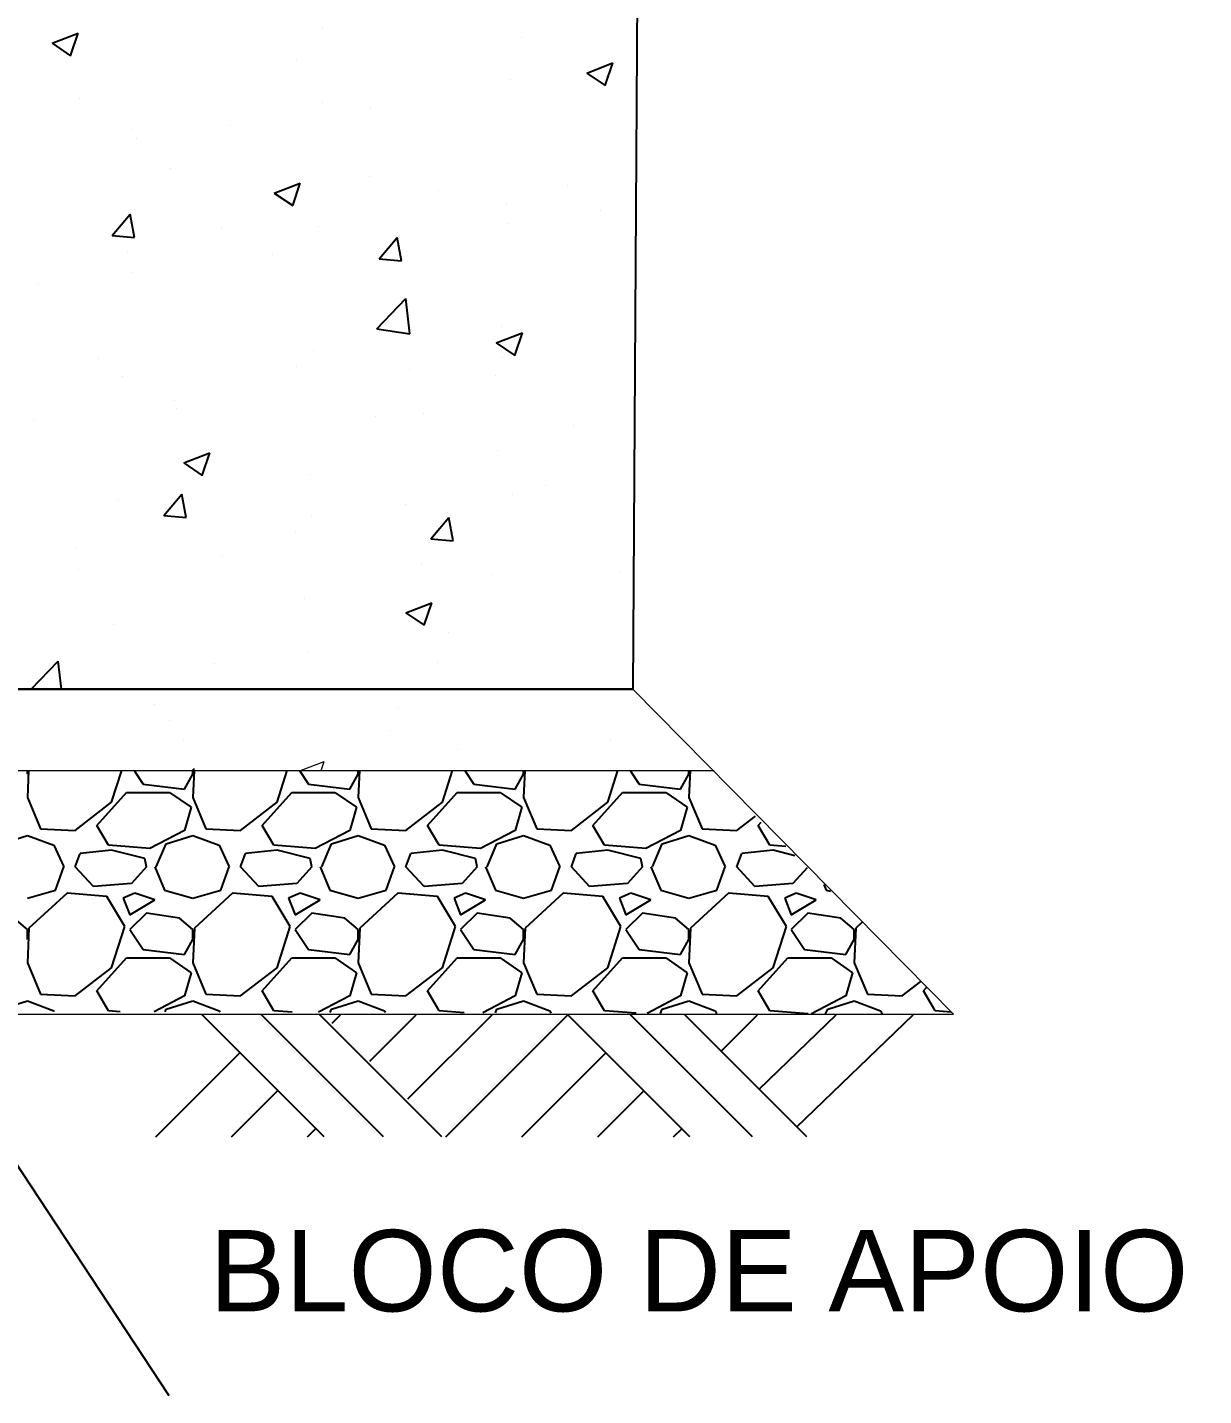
# Model space of a CAD drawing. Extents: x -160 to 364724, y -100 to 7353297.
# Drawn here: x 362169.33 to 362183.78, y 7349188.39 to 7349205.2 of the extents above; entities that cross this region are included whole.
import ezdxf

# ---------------------------------------------------------------- set-up
doc = ezdxf.new("R2010")
doc.units = 0
doc.header["$LTSCALE"] = 5
for name, color, linetype in [('01-CONTINUA', 1, 'Continuous'), ('GER-SIMBOLOS', 1, 'Continuous'), ('HACHURAS', 1, 'Continuous'), ('PAREDE CONCRETO CORTE', 5, 'Continuous'), ('SANC_COTAS', 1, 'Continuous'), ('VEGETAÇÃO', 7, 'Continuous')]:
    doc.layers.add(name, color=color, linetype=linetype)
doc.styles.add('R-80', font='arial.ttf')
doc.dimstyles.new('LEADER - 25', dxfattribs={"dimscale": 0.025, "dimtxt": 2, "dimasz": 1.5, "dimexe": 2, "dimexo": 1, "dimgap": 1, "dimtad": 1, "dimzin": 0, "dimtxsty": 'R-80', "dimcen": 0, "dimdle": 2, "dimclrd": 1, "dimclre": 1, "dimclrt": 2, "dimadec": 0, "dimazin": 0, "dimtfac": 0.5, "dimtmove": 2, "dimatfit": 3, "dimfxl": 1, "dimtolj": 1, "dimtzin": 0, "dimarcsym": 0})

msp = doc.modelspace()

# ---------------------------------------------------------------- linework, layer by layer
at = {"layer": '01-CONTINUA', "color": 9, "linetype": 'Continuous'}
for p, q in [((362169.341, 7349196.066), (362169.325, 7349195.737)), ((362169.325, 7349196.022), (362169.325, 7349196.066)), ((362170.361, 7349195.676), (362170.486, 7349196.066)), ((362170.636, 7349196.066), (362170.747, 7349195.9)), ((362171.255, 7349195.839), (362171.357, 7349196.022)), ((362171.373, 7349196.066), (362171.357, 7349195.737)), ((362171.357, 7349196.022), (362171.357, 7349196.066)), ((362172.393, 7349195.676), (362172.518, 7349196.066)), ((362172.668, 7349196.066), (362172.779, 7349195.9)), ((362173.287, 7349195.839), (362173.389, 7349196.022)), ((362173.405, 7349196.066), (362173.389, 7349195.737)), ((362173.389, 7349196.022), (362173.389, 7349196.066)), ((362174.425, 7349195.676), (362174.55, 7349196.066)), ((362174.7, 7349196.066), (362174.811, 7349195.9)), ((362175.319, 7349195.839), (362175.421, 7349196.022)), ((362175.437, 7349196.066), (362175.421, 7349195.737)), ((362175.421, 7349196.022), (362175.421, 7349196.066)), ((362176.457, 7349195.676), (362176.582, 7349196.066)), ((362176.732, 7349196.066), (362176.843, 7349195.9)), ((362177.351, 7349195.839), (362177.453, 7349196.022)), ((362177.469, 7349196.066), (362177.453, 7349195.737)), ((362177.453, 7349196.022), (362177.453, 7349196.066)), ((362170.179, 7349195.392), (362170.544, 7349195.798)), ((362170.544, 7349195.798), (362171.073, 7349195.798)), ((362170.747, 7349195.9), (362171.255, 7349195.839)), ((362171.073, 7349195.798), (362171.337, 7349195.615)), ((362172.211, 7349195.392), (362172.576, 7349195.798)), ((362172.576, 7349195.798), (362173.105, 7349195.798)), ((362172.779, 7349195.9), (362173.287, 7349195.839)), ((362173.105, 7349195.798), (362173.369, 7349195.615)), ((362174.243, 7349195.392), (362174.608, 7349195.798)), ((362174.608, 7349195.798), (362175.137, 7349195.798)), ((362174.811, 7349195.9), (362175.319, 7349195.839)), ((362175.137, 7349195.798), (362175.401, 7349195.615)), ((362176.275, 7349195.392), (362176.64, 7349195.798)), ((362176.64, 7349195.798), (362177.169, 7349195.798)), ((362176.843, 7349195.9), (362177.351, 7349195.839)), ((362177.169, 7349195.798), (362177.433, 7349195.615)), ((362169.325, 7349195.737), (362169.488, 7349195.351)), ((362169.914, 7349195.331), (362170.361, 7349195.676)), ((362171.337, 7349195.615), (362171.255, 7349195.331)), ((362171.357, 7349195.737), (362171.52, 7349195.351)), ((362171.946, 7349195.331), (362172.393, 7349195.676)), ((362173.369, 7349195.615), (362173.287, 7349195.331)), ((362173.389, 7349195.737), (362173.552, 7349195.351)), ((362173.978, 7349195.331), (362174.425, 7349195.676)), ((362175.401, 7349195.615), (362175.319, 7349195.331)), ((362175.421, 7349195.737), (362175.584, 7349195.351)), ((362176.01, 7349195.331), (362176.457, 7349195.676)), ((362177.433, 7349195.615), (362177.351, 7349195.331)), ((362177.453, 7349195.737), (362177.616, 7349195.351)), ((362178.042, 7349195.331), (362178.271, 7349195.507)), ((362169.488, 7349195.351), (362169.914, 7349195.331)), ((362170.321, 7349195.148), (362170.179, 7349195.392)), ((362171.255, 7349195.331), (362170.829, 7349195.107)), ((362171.52, 7349195.351), (362171.946, 7349195.331)), ((362172.353, 7349195.148), (362172.211, 7349195.392)), ((362173.287, 7349195.331), (362172.861, 7349195.107)), ((362173.552, 7349195.351), (362173.978, 7349195.331)), ((362174.385, 7349195.148), (362174.243, 7349195.392)), ((362175.319, 7349195.331), (362174.893, 7349195.107)), ((362175.584, 7349195.351), (362176.01, 7349195.331)), ((362176.417, 7349195.148), (362176.275, 7349195.392)), ((362177.351, 7349195.331), (362176.925, 7349195.107)), ((362177.616, 7349195.351), (362178.042, 7349195.331)), ((362178.307, 7349195.392), (362178.344, 7349195.433)), ((362178.449, 7349195.148), (362178.307, 7349195.392)), ((362169, 7349195.168), (362169.325, 7349195.27)), ((362169.325, 7349195.27), (362169.65, 7349195.148)), ((362169.65, 7349195.148), (362169.772, 7349194.884)), ((362170.829, 7349195.107), (362170.321, 7349195.148)), ((362170.91, 7349194.884), (362171.032, 7349195.168)), ((362171.032, 7349195.168), (362171.357, 7349195.27)), ((362171.357, 7349195.27), (362171.682, 7349195.148)), ((362171.682, 7349195.148), (362171.804, 7349194.884)), ((362172.861, 7349195.107), (362172.353, 7349195.148)), ((362172.942, 7349194.884), (362173.064, 7349195.168)), ((362173.064, 7349195.168), (362173.389, 7349195.27)), ((362173.389, 7349195.27), (362173.714, 7349195.148)), ((362173.714, 7349195.148), (362173.836, 7349194.884)), ((362174.893, 7349195.107), (362174.385, 7349195.148)), ((362174.974, 7349194.884), (362175.096, 7349195.168)), ((362175.096, 7349195.168), (362175.421, 7349195.27)), ((362175.421, 7349195.27), (362175.746, 7349195.148)), ((362175.746, 7349195.148), (362175.868, 7349194.884)), ((362176.925, 7349195.107), (362176.417, 7349195.148)), ((362177.006, 7349194.884), (362177.128, 7349195.168)), ((362177.128, 7349195.168), (362177.453, 7349195.27)), ((362177.453, 7349195.27), (362177.778, 7349195.148)), ((362177.778, 7349195.148), (362177.9, 7349194.884)), ((362178.645, 7349195.132), (362178.449, 7349195.148)), ((362169.914, 7349194.884), (362169.975, 7349195.046)), ((362170.361, 7349195.087), (362169.975, 7349195.046)), ((362170.768, 7349194.985), (362170.361, 7349195.087)), ((362170.788, 7349194.884), (362170.768, 7349194.985)), ((362171.946, 7349194.884), (362172.007, 7349195.046)), ((362172.393, 7349195.087), (362172.007, 7349195.046)), ((362172.8, 7349194.985), (362172.393, 7349195.087)), ((362172.82, 7349194.884), (362172.8, 7349194.985)), ((362173.978, 7349194.884), (362174.039, 7349195.046)), ((362174.425, 7349195.087), (362174.039, 7349195.046)), ((362174.832, 7349194.985), (362174.425, 7349195.087)), ((362174.852, 7349194.884), (362174.832, 7349194.985)), ((362176.01, 7349194.884), (362176.071, 7349195.046)), ((362176.457, 7349195.087), (362176.071, 7349195.046)), ((362176.864, 7349194.985), (362176.457, 7349195.087)), ((362176.884, 7349194.884), (362176.864, 7349194.985)), ((362178.042, 7349194.884), (362178.103, 7349195.046)), ((362178.489, 7349195.087), (362178.103, 7349195.046)), ((362178.758, 7349195.02), (362178.489, 7349195.087)), ((362169.671, 7349194.599), (362169.772, 7349194.884)), ((362170.138, 7349194.64), (362169.914, 7349194.884)), ((362170.788, 7349194.884), (362170.605, 7349194.68)), ((362170.89, 7349194.884), (362171.012, 7349194.599)), ((362171.703, 7349194.599), (362171.804, 7349194.884)), ((362172.17, 7349194.64), (362171.946, 7349194.884)), ((362172.82, 7349194.884), (362172.637, 7349194.68)), ((362172.922, 7349194.884), (362173.044, 7349194.599)), ((362173.735, 7349194.599), (362173.836, 7349194.884)), ((362174.202, 7349194.64), (362173.978, 7349194.884)), ((362174.852, 7349194.884), (362174.669, 7349194.68)), ((362174.954, 7349194.884), (362175.076, 7349194.599)), ((362175.767, 7349194.599), (362175.868, 7349194.884)), ((362176.234, 7349194.64), (362176.01, 7349194.884)), ((362176.884, 7349194.884), (362176.701, 7349194.68)), ((362176.986, 7349194.884), (362177.108, 7349194.599)), ((362177.799, 7349194.599), (362177.9, 7349194.884)), ((362178.266, 7349194.64), (362178.042, 7349194.884)), ((362178.906, 7349194.872), (362178.733, 7349194.68)), ((362170.605, 7349194.68), (362170.138, 7349194.64)), ((362172.637, 7349194.68), (362172.17, 7349194.64)), ((362174.669, 7349194.68), (362174.202, 7349194.64)), ((362176.701, 7349194.68), (362176.234, 7349194.64)), ((362178.733, 7349194.68), (362178.266, 7349194.64)), ((362179.111, 7349194.667), (362179.14, 7349194.599)), ((362169.325, 7349194.498), (362169.671, 7349194.599)), ((362169.813, 7349194.559), (362169.345, 7349194.132)), ((362170.3, 7349194.518), (362169.813, 7349194.559)), ((362170.524, 7349194.152), (362170.3, 7349194.518)), ((362170.646, 7349194.559), (362170.504, 7349194.498)), ((362170.504, 7349194.498), (362170.585, 7349194.294)), ((362170.585, 7349194.294), (362170.89, 7349194.477)), ((362170.89, 7349194.477), (362170.646, 7349194.559)), ((362171.012, 7349194.599), (362171.357, 7349194.498)), ((362171.357, 7349194.498), (362171.703, 7349194.599)), ((362171.845, 7349194.559), (362171.377, 7349194.132)), ((362172.332, 7349194.518), (362171.845, 7349194.559)), ((362172.556, 7349194.152), (362172.332, 7349194.518)), ((362172.678, 7349194.559), (362172.536, 7349194.498)), ((362172.536, 7349194.498), (362172.617, 7349194.294)), ((362172.617, 7349194.294), (362172.922, 7349194.477)), ((362172.922, 7349194.477), (362172.678, 7349194.559)), ((362173.044, 7349194.599), (362173.389, 7349194.498)), ((362173.389, 7349194.498), (362173.735, 7349194.599)), ((362173.877, 7349194.559), (362173.409, 7349194.132)), ((362174.364, 7349194.518), (362173.877, 7349194.559)), ((362174.588, 7349194.152), (362174.364, 7349194.518)), ((362174.71, 7349194.559), (362174.568, 7349194.498)), ((362174.568, 7349194.498), (362174.649, 7349194.294)), ((362174.649, 7349194.294), (362174.954, 7349194.477)), ((362174.954, 7349194.477), (362174.71, 7349194.559)), ((362175.076, 7349194.599), (362175.421, 7349194.498)), ((362175.421, 7349194.498), (362175.767, 7349194.599)), ((362175.909, 7349194.559), (362175.441, 7349194.132)), ((362176.396, 7349194.518), (362175.909, 7349194.559)), ((362176.62, 7349194.152), (362176.396, 7349194.518)), ((362176.742, 7349194.559), (362176.6, 7349194.498)), ((362176.6, 7349194.498), (362176.681, 7349194.294)), ((362176.681, 7349194.294), (362176.986, 7349194.477)), ((362176.986, 7349194.477), (362176.742, 7349194.559)), ((362177.108, 7349194.599), (362177.453, 7349194.498)), ((362177.453, 7349194.498), (362177.799, 7349194.599)), ((362177.941, 7349194.559), (362177.473, 7349194.132)), ((362178.428, 7349194.518), (362177.941, 7349194.559)), ((362178.652, 7349194.152), (362178.428, 7349194.518)), ((362178.774, 7349194.559), (362178.632, 7349194.498)), ((362178.632, 7349194.498), (362178.713, 7349194.294)), ((362178.713, 7349194.294), (362179.018, 7349194.477)), ((362179.018, 7349194.477), (362178.774, 7349194.559)), ((362179.14, 7349194.599), (362179.194, 7349194.583)), ((362170.788, 7349194.315), (362170.585, 7349194.112)), ((362171.195, 7349194.254), (362170.788, 7349194.315)), ((362172.82, 7349194.315), (362172.617, 7349194.112)), ((362173.227, 7349194.254), (362172.82, 7349194.315)), ((362174.852, 7349194.315), (362174.649, 7349194.112)), ((362175.259, 7349194.254), (362174.852, 7349194.315)), ((362176.884, 7349194.315), (362176.681, 7349194.112)), ((362177.291, 7349194.254), (362176.884, 7349194.315)), ((362178.916, 7349194.315), (362178.713, 7349194.112)), ((362179.323, 7349194.254), (362178.916, 7349194.315)), ((362169.325, 7349194.112), (362169.163, 7349194.254)), ((362169.345, 7349194.132), (362169.325, 7349193.705)), ((362169.325, 7349193.99), (362169.325, 7349194.112)), ((362170.361, 7349193.644), (362170.524, 7349194.152)), ((362170.585, 7349194.112), (362170.747, 7349193.868)), ((362171.357, 7349194.112), (362171.195, 7349194.254)), ((362171.377, 7349194.132), (362171.357, 7349193.705)), ((362171.357, 7349193.99), (362171.357, 7349194.112)), ((362172.393, 7349193.644), (362172.556, 7349194.152)), ((362172.617, 7349194.112), (362172.779, 7349193.868)), ((362173.389, 7349194.112), (362173.227, 7349194.254)), ((362173.409, 7349194.132), (362173.389, 7349193.705)), ((362173.389, 7349193.99), (362173.389, 7349194.112)), ((362174.425, 7349193.644), (362174.588, 7349194.152)), ((362174.649, 7349194.112), (362174.811, 7349193.868)), ((362175.421, 7349194.112), (362175.259, 7349194.254)), ((362175.441, 7349194.132), (362175.421, 7349193.705)), ((362175.421, 7349193.99), (362175.421, 7349194.112)), ((362176.457, 7349193.644), (362176.62, 7349194.152)), ((362176.681, 7349194.112), (362176.843, 7349193.868)), ((362177.453, 7349194.112), (362177.291, 7349194.254)), ((362177.473, 7349194.132), (362177.453, 7349193.705)), ((362177.453, 7349193.99), (362177.453, 7349194.112)), ((362178.489, 7349193.644), (362178.652, 7349194.152)), ((362178.713, 7349194.112), (362178.875, 7349193.868)), ((362179.485, 7349194.112), (362179.323, 7349194.254)), ((362179.505, 7349194.132), (362179.485, 7349193.705)), ((362179.485, 7349193.99), (362179.485, 7349194.112)), ((362179.579, 7349194.199), (362179.505, 7349194.132)), ((362171.255, 7349193.807), (362171.357, 7349193.99)), ((362173.287, 7349193.807), (362173.389, 7349193.99)), ((362175.319, 7349193.807), (362175.421, 7349193.99)), ((362177.351, 7349193.807), (362177.453, 7349193.99)), ((362179.383, 7349193.807), (362179.485, 7349193.99)), ((362170.747, 7349193.868), (362171.255, 7349193.807)), ((362172.779, 7349193.868), (362173.287, 7349193.807)), ((362174.811, 7349193.868), (362175.319, 7349193.807)), ((362176.843, 7349193.868), (362177.351, 7349193.807)), ((362178.875, 7349193.868), (362179.383, 7349193.807)), ((362169.325, 7349193.705), (362169.488, 7349193.319)), ((362169.914, 7349193.299), (362170.361, 7349193.644)), ((362170.179, 7349193.36), (362170.544, 7349193.766)), ((362170.544, 7349193.766), (362171.073, 7349193.766)), ((362171.073, 7349193.766), (362171.337, 7349193.583)), ((362171.357, 7349193.705), (362171.52, 7349193.319)), ((362171.946, 7349193.299), (362172.393, 7349193.644)), ((362172.211, 7349193.36), (362172.576, 7349193.766)), ((362172.576, 7349193.766), (362173.105, 7349193.766)), ((362173.105, 7349193.766), (362173.369, 7349193.583)), ((362173.389, 7349193.705), (362173.552, 7349193.319)), ((362173.978, 7349193.299), (362174.425, 7349193.644)), ((362174.243, 7349193.36), (362174.608, 7349193.766)), ((362174.608, 7349193.766), (362175.137, 7349193.766)), ((362175.137, 7349193.766), (362175.401, 7349193.583)), ((362175.421, 7349193.705), (362175.584, 7349193.319)), ((362176.01, 7349193.299), (362176.457, 7349193.644)), ((362176.275, 7349193.36), (362176.64, 7349193.766)), ((362176.64, 7349193.766), (362177.169, 7349193.766)), ((362177.169, 7349193.766), (362177.433, 7349193.583)), ((362177.453, 7349193.705), (362177.616, 7349193.319)), ((362178.042, 7349193.299), (362178.489, 7349193.644)), ((362178.307, 7349193.36), (362178.672, 7349193.766)), ((362178.672, 7349193.766), (362179.201, 7349193.766)), ((362179.201, 7349193.766), (362179.465, 7349193.583)), ((362179.485, 7349193.705), (362179.648, 7349193.319)), ((362171.337, 7349193.583), (362171.255, 7349193.299)), ((362173.369, 7349193.583), (362173.287, 7349193.299)), ((362175.401, 7349193.583), (362175.319, 7349193.299)), ((362177.433, 7349193.583), (362177.351, 7349193.299)), ((362179.465, 7349193.583), (362179.383, 7349193.299)), ((362180.074, 7349193.299), (362180.303, 7349193.475)), ((362169.488, 7349193.319), (362169.914, 7349193.299)), ((362170.321, 7349193.116), (362170.179, 7349193.36)), ((362171.255, 7349193.299), (362170.882, 7349193.103)), ((362171.52, 7349193.319), (362171.946, 7349193.299)), ((362172.353, 7349193.116), (362172.211, 7349193.36)), ((362173.287, 7349193.299), (362172.902, 7349193.097)), ((362173.552, 7349193.319), (362173.978, 7349193.299)), ((362174.385, 7349193.116), (362174.243, 7349193.36)), ((362175.319, 7349193.299), (362174.922, 7349193.09)), ((362175.584, 7349193.319), (362176.01, 7349193.299)), ((362176.417, 7349193.116), (362176.275, 7349193.36)), ((362177.351, 7349193.299), (362176.942, 7349193.084)), ((362177.616, 7349193.319), (362178.042, 7349193.299)), ((362178.449, 7349193.116), (362178.307, 7349193.36)), ((362179.383, 7349193.299), (362178.962, 7349193.078)), ((362179.648, 7349193.319), (362180.074, 7349193.299)), ((362180.339, 7349193.36), (362180.376, 7349193.401)), ((362180.481, 7349193.116), (362180.339, 7349193.36)), ((362169, 7349193.136), (362169.325, 7349193.238)), ((362169.325, 7349193.238), (362169.65, 7349193.116)), ((362169.65, 7349193.116), (362169.654, 7349193.107)), ((362170.465, 7349193.104), (362170.321, 7349193.116)), ((362171.018, 7349193.103), (362171.032, 7349193.136)), ((362171.032, 7349193.136), (362171.357, 7349193.238)), ((362171.357, 7349193.238), (362171.682, 7349193.116)), ((362171.682, 7349193.116), (362171.689, 7349193.1)), ((362172.579, 7349193.098), (362172.353, 7349193.116)), ((362173.047, 7349193.096), (362173.064, 7349193.136)), ((362173.064, 7349193.136), (362173.389, 7349193.238)), ((362173.389, 7349193.238), (362173.714, 7349193.116)), ((362173.714, 7349193.116), (362173.724, 7349193.094)), ((362174.694, 7349193.091), (362174.385, 7349193.116)), ((362175.076, 7349193.09), (362175.096, 7349193.136)), ((362175.096, 7349193.136), (362175.421, 7349193.238)), ((362175.421, 7349193.238), (362175.746, 7349193.116)), ((362175.746, 7349193.116), (362175.759, 7349193.088)), ((362176.808, 7349193.085), (362176.417, 7349193.116)), ((362177.105, 7349193.084), (362177.128, 7349193.136)), ((362177.128, 7349193.136), (362177.453, 7349193.238)), ((362177.453, 7349193.238), (362177.778, 7349193.116)), ((362177.778, 7349193.116), (362177.794, 7349193.081)), ((362178.922, 7349193.078), (362178.449, 7349193.116)), ((362179.135, 7349193.077), (362179.16, 7349193.136)), ((362179.16, 7349193.136), (362179.485, 7349193.238)), ((362179.485, 7349193.238), (362179.81, 7349193.116)), ((362179.81, 7349193.116), (362179.829, 7349193.075)), ((362180.677, 7349193.1), (362180.481, 7349193.116))]:
    msp.add_line(p, q, dxfattribs=at)
at = {"layer": 'GER-SIMBOLOS'}
for p, q in [((362172.972, 7349191.566), (362171.472, 7349193.066)), ((362173.701, 7349191.566), (362172.201, 7349193.066)), ((362174.419, 7349191.566), (362172.919, 7349193.066)), ((362173.07, 7349192.964), (362173.172, 7349193.066)), ((362173.535, 7349192.498), (362174.104, 7349193.066)), ((362174.001, 7349192.032), (362175.035, 7349193.066)), ((362174.467, 7349191.566), (362175.967, 7349193.066)), ((362177.467, 7349191.566), (362175.967, 7349193.066)), ((362178.238, 7349191.566), (362176.738, 7349193.066)), ((362178.904, 7349191.566), (362177.404, 7349193.066)), ((362177.851, 7349192.619), (362178.298, 7349193.066)), ((362178.317, 7349192.154), (362179.263, 7349193.066)), ((362178.782, 7349191.688), (362180.212, 7349193.066)), ((362170.903, 7349191.566), (362171.935, 7349192.598)), ((362175.403, 7349191.566), (362176.435, 7349192.598)), ((362171.835, 7349191.566), (362172.401, 7349192.132)), ((362176.335, 7349191.566), (362176.901, 7349192.132)), ((362172.766, 7349191.566), (362172.867, 7349191.667)), ((362177.266, 7349191.566), (362177.367, 7349191.667))]:
    msp.add_line(p, q, dxfattribs=at)
at = {"layer": 'HACHURAS', "linetype": 'Continuous', "lineweight": 9}
for p, q in [((362170.892, 7349196.88), (362170.892, 7349196.88)), ((362173.888, 7349196.834), (362173.888, 7349196.834)), ((362171.066, 7349196.678), (362171.066, 7349196.678)), ((362173.778, 7349196.564), (362173.778, 7349196.564)), ((362171.249, 7349196.453), (362171.249, 7349196.453)), ((362174.62, 7349196.325), (362174.62, 7349196.325)), ((362176.489, 7349196.449), (362176.489, 7349196.449)), ((362172.682, 7349196.066), (362172.973, 7349196.178)), ((362172.936, 7349196.066), (362172.973, 7349196.179)), ((362171.349, 7349196.066), (362171.373, 7349196.092)), ((362171.376, 7349196.066), (362171.373, 7349196.092)), ((362172.696, 7349196.071), (362172.696, 7349196.071))]:
    msp.add_line(p, q, dxfattribs=at)
at = {"layer": 'PAREDE CONCRETO CORTE'}
for p, q in [((362176.83, 7349207.066), (362176.767, 7349197.066)), ((362121.63, 7349197.066), (362176.767, 7349197.066)), ((362176.767, 7349197.066), (362121.63, 7349197.066))]:
    msp.add_line(p, q, dxfattribs=at)
at = {"layer": 'SANC_COTAS', "linetype": 'Continuous', "lineweight": 13}
for p, q in [((362180.705, 7349193.072), (362176.767, 7349197.066)), ((362120.63, 7349196.066), (362177.767, 7349196.066)), ((362117.636, 7349193.072), (362180.705, 7349193.072))]:
    msp.add_line(p, q, dxfattribs=at)
at = {"layer": 'VEGETAÇÃO', "color": 1, "linetype": 'Continuous'}
for p, q in [((362169.629, 7349205.001), (362169.95, 7349205.124)), ((362169.857, 7349204.848), (362169.95, 7349205.124)), ((362172.958, 7349205.176), (362172.958, 7349205.176)), ((362175.399, 7349205.072), (362175.399, 7349205.072)), ((362169.629, 7349205.001), (362169.857, 7349204.848)), ((362172.633, 7349204.786), (362172.633, 7349204.786)), ((362176.2, 7349204.635), (362176.52, 7349204.758)), ((362176.427, 7349204.481), (362176.52, 7349204.758)), ((362175.268, 7349204.56), (362175.268, 7349204.56)), ((362176.2, 7349204.635), (362176.427, 7349204.481)), ((362176.43, 7349204.595), (362176.43, 7349204.595)), ((362169.966, 7349204.328), (362169.966, 7349204.328)), ((362172.958, 7349204.268), (362172.958, 7349204.268)), ((362173.543, 7349204.214), (362173.543, 7349204.214)), ((362170.611, 7349203.946), (362170.611, 7349203.946)), ((362171.811, 7349203.986), (362171.811, 7349203.986)), ((362170.666, 7349203.836), (362170.666, 7349203.836)), ((362171.085, 7349203.466), (362171.085, 7349203.466)), ((362173.525, 7349203.363), (362173.525, 7349203.363)), ((362172.359, 7349203.16), (362172.679, 7349203.283)), ((362172.586, 7349203.007), (362172.679, 7349203.283)), ((362174.379, 7349203.186), (362174.379, 7349203.186)), ((362175.966, 7349203.259), (362175.966, 7349203.259)), ((362172.359, 7349203.16), (362172.586, 7349203.007)), ((362175.212, 7349203.038), (362175.212, 7349203.038)), ((362170.369, 7349202.638), (362170.589, 7349202.9)), ((362170.642, 7349202.614), (362170.589, 7349202.9)), ((362176.372, 7349202.942), (362176.372, 7349202.942)), ((362171.712, 7349202.728), (362171.712, 7349202.728)), ((362172.903, 7349202.746), (362172.903, 7349202.746)), ((362175.227, 7349202.791), (362175.227, 7349202.791)), ((362170.369, 7349202.638), (362170.642, 7349202.614)), ((362173.648, 7349202.351), (362173.869, 7349202.613)), ((362173.921, 7349202.327), (362173.869, 7349202.613)), ((362170.555, 7349202.424), (362170.555, 7349202.424)), ((362172.34, 7349202.411), (362172.34, 7349202.411)), ((362173.648, 7349202.351), (362173.921, 7349202.327)), ((362170.608, 7349202.183), (362170.608, 7349202.183)), ((362169.464, 7349202.033), (362169.464, 7349202.033)), ((362173.62, 7349201.494), (362173.976, 7349201.865)), ((362174.027, 7349201.431), (362173.976, 7349201.865)), ((362175.156, 7349201.516), (362175.156, 7349201.516)), ((362173.62, 7349201.494), (362174.027, 7349201.431)), ((362175.088, 7349201.319), (362175.408, 7349201.442)), ((362175.315, 7349201.166), (362175.408, 7349201.442)), ((362172.847, 7349201.224), (362172.847, 7349201.224)), ((362175.088, 7349201.319), (362175.315, 7349201.166)), ((362170.194, 7349201.129), (362170.194, 7349201.129)), ((362172.635, 7349201.026), (362172.635, 7349201.026)), ((362175.169, 7349201.139), (362175.169, 7349201.139)), ((362170.5, 7349200.902), (362170.5, 7349200.902)), ((362174.025, 7349200.988), (362174.025, 7349200.988)), ((362175.076, 7349200.923), (362175.076, 7349200.923)), ((362171.137, 7349200.608), (362171.137, 7349200.608)), ((362171.158, 7349200.515), (362171.158, 7349200.515)), ((362169.406, 7349200.38), (362169.406, 7349200.38)), ((362173.599, 7349200.412), (362173.599, 7349200.412)), ((362174.19, 7349200.458), (362174.19, 7349200.458)), ((362176.04, 7349200.309), (362176.04, 7349200.309)), ((362171.524, 7349200), (362171.524, 7349200)), ((362175.101, 7349199.994), (362175.101, 7349199.994)), ((362171.246, 7349199.845), (362171.566, 7349199.968)), ((362171.246, 7349199.845), (362171.474, 7349199.691)), ((362171.474, 7349199.691), (362171.566, 7349199.968)), ((362172.791, 7349199.702), (362172.791, 7349199.702)), ((362175.698, 7349199.563), (362175.698, 7349199.563)), ((362170.444, 7349199.38), (362170.444, 7349199.38)), ((362171.003, 7349199.199), (362171.224, 7349199.461)), ((362171.276, 7349199.175), (362171.224, 7349199.461)), ((362173.966, 7349199.336), (362173.966, 7349199.336)), ((362175.285, 7349199.454), (362175.285, 7349199.454)), ((362171.003, 7349199.199), (362171.276, 7349199.175)), ((362172.822, 7349199.185), (362172.822, 7349199.185)), ((362174.283, 7349198.912), (362174.503, 7349199.174)), ((362174.556, 7349198.888), (362174.503, 7349199.174)), ((362172.619, 7349198.996), (362172.619, 7349198.996)), ((362174.283, 7349198.912), (362174.556, 7349198.888)), ((362169.934, 7349198.805), (362169.934, 7349198.805)), ((362171.725, 7349198.702), (362171.725, 7349198.702)), ((362169.953, 7349198.539), (362169.953, 7349198.539)), ((362174.166, 7349198.599), (362174.166, 7349198.599)), ((362175.045, 7349198.472), (362175.045, 7349198.472)), ((362176.607, 7349198.496), (362176.607, 7349198.496)), ((362172.736, 7349198.18), (362172.736, 7349198.18)), ((362173.975, 7349198.004), (362174.295, 7349198.127)), ((362173.975, 7349198.004), (362174.203, 7349197.851)), ((362174.203, 7349197.851), (362174.295, 7349198.127)), ((362170.388, 7349197.858), (362170.388, 7349197.858)), ((362174.495, 7349197.76), (362174.495, 7349197.76)), ((362172.764, 7349197.532), (362172.764, 7349197.532)), ((362169.372, 7349197.066), (362169.703, 7349197.411)), ((362169.743, 7349197.066), (362169.703, 7349197.411)), ((362171.619, 7349197.382), (362171.619, 7349197.382)), ((362174.365, 7349197.396), (362174.365, 7349197.396))]:
    msp.add_line(p, q, dxfattribs=at)

# ---------------------------------------------------------------- leaders
at = {"layer": 'SANC_COTAS'}
msp.add_leader([(362156.464, 7349210.578), (362171.062, 7349188.388)], dimstyle='LEADER - 25', dxfattribs=at)

# ---------------------------------------------------------------- wipeouts: each hides what was drawn before it
msp.add_wipeout([(362171.212, 7349189.038), (362183.78, 7349189.038), (362183.78, 7349190.773), (362171.212, 7349190.773)]).dxf.layer = 'SANC_COTAS'

# ---------------------------------------------------------------- next in the draw order: texts
at = {"layer": 'SANC_COTAS', "color": 2, "insert": (362171.562, 7349190.423), "char_height": 1, "attachment_point": 1, "style": 'R-80'}
msp.add_mtext('BLOCO DE APOIO', dxfattribs=at)

doc.saveas('drawing.dxf')
